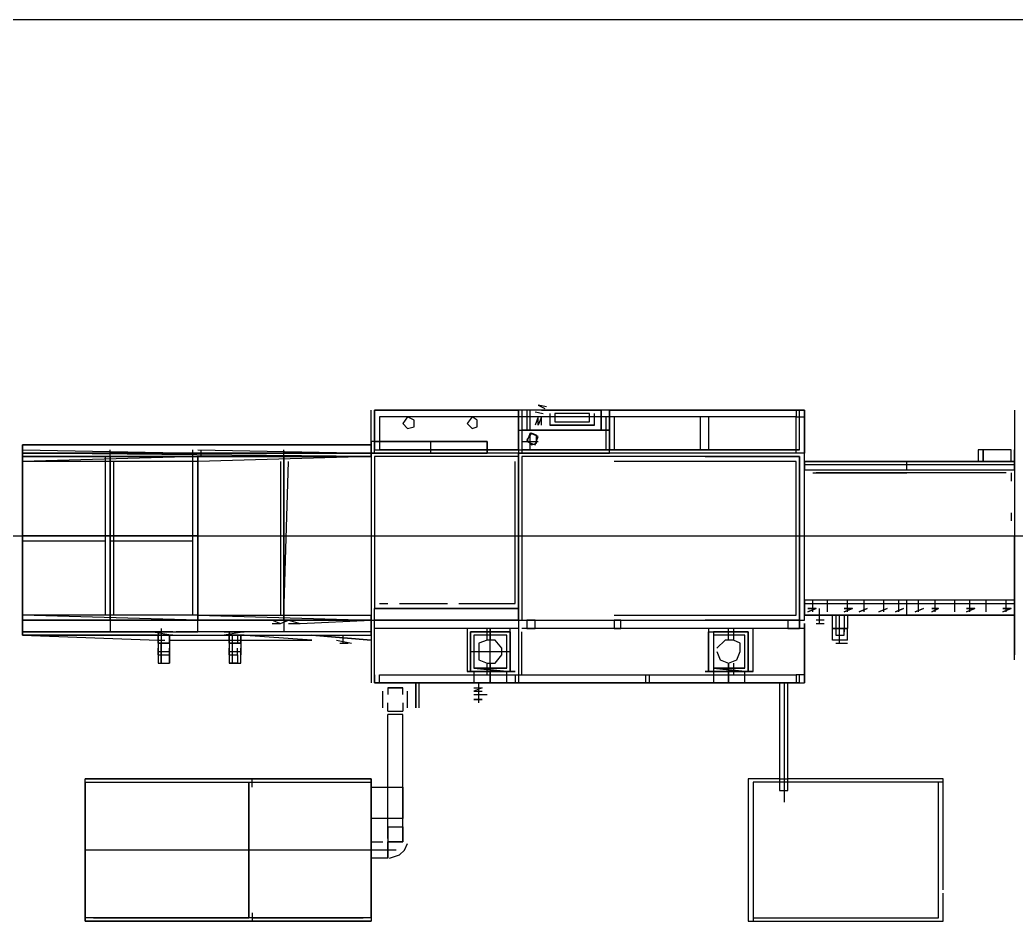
# Model space of a CAD drawing. Header units: millimetres. Extents: x 5 to 415, y 48 to 251.
# Drawn here: x 241.1 to 251.72, y 151.4 to 161.01 of the extents above; entities that cross this region are included whole.
import ezdxf

# ---------------------------------------------------------------- set-up
doc = ezdxf.new("R2010")
doc.units = ezdxf.units.MM
doc.layers.add('P', color=7, linetype='Continuous')

msp = doc.modelspace()

# ---------------------------------------------------------------- linework, layer by layer
at = {"layer": 'P'}
for points in [[(282.011, 161.008), (115.094, 161.008)], [(246.715, 156.88), (246.627, 156.898)], [(246.627, 156.898), (246.698, 156.863)], [(244.845, 156.351), (244.845, 156.845)], [(246.415, 156.845), (244.881, 156.845)], [(249.414, 156.845), (244.881, 156.845)], [(244.881, 156.845), (246.415, 156.845)], [(244.881, 156.845), (244.881, 156.51)], [(244.881, 156.51), (244.881, 156.845)], [(244.881, 156.845), (246.415, 156.845)], [(244.881, 156.845), (244.881, 156.51)], [(246.415, 156.774), (244.934, 156.774)], [(244.934, 156.774), (244.934, 156.422)], [(245.233, 156.774), (245.181, 156.704)], [(245.233, 156.774), (245.181, 156.704)], [(245.304, 156.739), (245.233, 156.774)], [(245.304, 156.739), (245.233, 156.774)], [(245.921, 156.774), (245.868, 156.704)], [(245.921, 156.774), (245.868, 156.704)], [(245.974, 156.739), (245.921, 156.774)], [(245.974, 156.739), (245.921, 156.774)], [(247.385, 156.845), (246.415, 156.845)], [(246.415, 156.845), (246.415, 156.386)], [(246.415, 156.422), (246.415, 156.845)], [(247.385, 156.774), (246.415, 156.774)], [(246.415, 156.774), (246.415, 156.422)], [(247.385, 156.845), (246.451, 156.845)], [(246.451, 156.845), (246.451, 156.386)], [(246.451, 156.774), (246.451, 156.422)], [(247.297, 156.845), (246.503, 156.845)], [(246.503, 156.845), (246.503, 156.633)], [(246.539, 156.633), (246.539, 156.845)], [(246.592, 156.827), (246.68, 156.81)], [(246.627, 156.774), (246.592, 156.686)], [(246.627, 156.686), (246.627, 156.774)], [(246.662, 156.774), (246.627, 156.686)], [(246.662, 156.845), (246.927, 156.845)], [(246.662, 156.686), (246.662, 156.774)], [(247.227, 156.845), (246.75, 156.845)], [(246.75, 156.81), (246.75, 156.686)], [(247.174, 156.81), (246.803, 156.81)], [(246.803, 156.81), (246.803, 156.722)], [(246.927, 156.845), (247.297, 156.845)], [(247.174, 156.722), (247.174, 156.81)], [(247.227, 156.686), (247.227, 156.81)], [(247.297, 156.633), (247.297, 156.845)], [(247.297, 156.845), (247.297, 156.633)], [(247.35, 156.422), (247.35, 156.774)], [(247.385, 156.386), (247.385, 156.845)], [(247.385, 156.386), (247.385, 156.845)], [(247.385, 156.845), (247.385, 156.422)], [(247.385, 156.845), (249.414, 156.845)], [(247.385, 156.845), (249.467, 156.845)], [(249.414, 156.845), (247.385, 156.845)], [(249.379, 156.774), (247.385, 156.774)], [(247.438, 156.774), (247.438, 156.422)], [(248.356, 156.422), (248.356, 156.774)], [(248.444, 156.774), (248.444, 156.422)], [(249.467, 156.845), (249.379, 156.845)], [(249.379, 156.845), (249.379, 156.774)], [(249.379, 156.845), (249.379, 156.774)], [(249.379, 156.386), (249.379, 156.774)], [(249.379, 156.774), (249.467, 156.774)], [(249.414, 156.774), (249.414, 156.845)], [(249.414, 156.422), (249.414, 156.845)], [(249.467, 156.845), (249.467, 156.386)], [(249.467, 156.774), (249.467, 156.845)], [(249.467, 156.386), (249.467, 156.845)], [(251.707, 156.845), (251.707, 155.54)], [(251.707, 156.81), (251.707, 154.234)], [(245.181, 156.704), (245.233, 156.651)], [(245.181, 156.704), (245.233, 156.651)], [(245.233, 156.651), (245.304, 156.669)], [(245.233, 156.651), (245.304, 156.669)], [(245.304, 156.669), (245.304, 156.739)], [(245.304, 156.669), (245.304, 156.739)], [(245.868, 156.704), (245.921, 156.651)], [(245.868, 156.704), (245.921, 156.651)], [(245.921, 156.651), (245.974, 156.669)], [(245.921, 156.651), (245.974, 156.669)], [(245.974, 156.669), (245.974, 156.739)], [(245.974, 156.669), (245.974, 156.739)], [(246.75, 156.686), (247.227, 156.686)], [(247.227, 156.686), (246.75, 156.686)], [(246.803, 156.722), (247.174, 156.722)], [(246.415, 156.633), (247.385, 156.633)], [(247.385, 156.633), (246.451, 156.633)], [(246.503, 156.633), (247.297, 156.633)], [(246.556, 156.598), (246.503, 156.528)], [(246.539, 156.598), (246.503, 156.51)], [(247.297, 156.633), (246.539, 156.633)], [(246.627, 156.563), (246.539, 156.598)], [(246.539, 156.422), (246.539, 156.598)], [(246.609, 156.58), (246.556, 156.598)], [(246.592, 156.475), (246.627, 156.563)], [(246.609, 156.492), (246.609, 156.58)], [(241.124, 156.475), (241.124, 154.446)], [(241.124, 154.446), (241.124, 156.475)], [(242.993, 156.475), (241.124, 156.475)], [(244.845, 156.475), (241.124, 156.475)], [(241.124, 156.475), (241.124, 154.446)], [(241.124, 156.475), (242.993, 156.475)], [(242.993, 156.475), (241.124, 156.475)], [(244.845, 156.475), (242.993, 156.475)], [(242.993, 156.475), (244.845, 156.475)], [(244.845, 156.475), (242.993, 156.475)], [(246.08, 156.51), (244.845, 156.51)], [(244.845, 156.51), (244.845, 156.386)], [(244.845, 156.351), (244.845, 156.475)], [(244.881, 156.51), (244.881, 156.422)], [(244.881, 156.386), (244.881, 156.51)], [(244.881, 156.51), (246.08, 156.51)], [(245.48, 156.386), (245.48, 156.51)], [(246.08, 156.51), (246.08, 156.386)], [(246.08, 156.386), (246.08, 156.51)], [(246.451, 156.51), (246.627, 156.51)], [(246.503, 156.528), (246.556, 156.475)], [(246.503, 156.51), (246.592, 156.475)], [(246.556, 156.475), (246.609, 156.492)], [(241.124, 156.351), (241.124, 156.422)], [(241.124, 156.422), (242.993, 156.386)], [(244.845, 156.351), (241.124, 156.386)], [(242.993, 156.386), (241.124, 156.386)], [(242.993, 156.386), (241.124, 156.386)], [(241.124, 156.386), (242.993, 156.386)], [(241.212, 156.386), (241.124, 156.386)], [(241.124, 156.351), (244.845, 156.351)], [(242.993, 156.351), (241.124, 156.298)], [(242.993, 156.351), (241.124, 156.351)], [(242.993, 156.351), (241.124, 156.351)], [(242.993, 156.351), (241.124, 156.351)], [(242.993, 156.351), (241.124, 156.351)], [(241.124, 154.658), (241.124, 156.351)], [(242.058, 156.351), (241.124, 156.351)], [(241.124, 156.351), (241.124, 155.504)], [(241.124, 156.351), (242.058, 156.351)], [(242.058, 156.351), (241.124, 156.351)], [(241.459, 156.386), (241.212, 156.386)], [(242.605, 156.386), (241.512, 156.386)], [(242.006, 156.351), (242.006, 154.658)], [(242.058, 156.351), (242.058, 156.422)], [(242.058, 156.351), (242.058, 154.658)], [(242.993, 156.351), (242.058, 156.351)], [(242.058, 156.351), (242.058, 155.504)], [(242.058, 155.504), (242.058, 156.351)], [(242.058, 156.351), (242.993, 156.351)], [(242.993, 156.351), (242.058, 156.351)], [(242.905, 156.386), (242.605, 156.386)], [(242.993, 156.386), (242.905, 156.386)], [(242.94, 156.351), (242.94, 156.422)], [(242.94, 154.658), (242.94, 156.351)], [(242.993, 156.422), (244.845, 156.386)], [(244.845, 156.386), (242.993, 156.386)], [(244.845, 156.386), (242.993, 156.386)], [(242.993, 156.386), (244.845, 156.386)], [(243.064, 156.386), (242.993, 156.386)], [(244.845, 156.351), (242.993, 156.351)], [(243.911, 156.351), (242.993, 156.351)], [(242.993, 156.351), (242.993, 154.605)], [(244.845, 156.351), (242.993, 156.298)], [(242.993, 154.605), (242.993, 156.351)], [(242.993, 156.351), (243.911, 156.351)], [(242.993, 155.504), (242.993, 156.351)], [(242.993, 156.351), (242.993, 155.504)], [(242.993, 155.504), (242.993, 156.351)], [(243.029, 156.351), (243.029, 156.422)], [(243.364, 156.386), (243.064, 156.386)], [(244.475, 156.386), (243.364, 156.386)], [(243.911, 156.351), (243.911, 156.422)], [(243.911, 154.605), (243.911, 156.351)], [(243.911, 156.351), (243.911, 154.605)], [(244.757, 156.386), (244.51, 156.386)], [(244.845, 156.386), (244.757, 156.386)], [(244.845, 156.351), (244.845, 156.422)], [(246.415, 156.386), (244.845, 156.386)], [(244.845, 156.386), (244.845, 154.605)], [(244.845, 156.386), (246.08, 156.386)], [(244.845, 156.351), (244.845, 154.605)], [(244.881, 156.422), (246.08, 156.422)], [(244.881, 156.422), (246.08, 156.422)], [(245.604, 156.351), (244.881, 156.351)], [(244.881, 156.351), (244.881, 154.728)], [(245.657, 156.351), (244.881, 156.351)], [(244.881, 156.351), (244.881, 154.728)], [(246.415, 156.351), (244.881, 156.351)], [(244.881, 156.351), (244.881, 154.728)], [(246.415, 156.422), (244.934, 156.422)], [(246.239, 156.351), (245.657, 156.351)], [(246.239, 156.351), (245.657, 156.351)], [(246.08, 156.422), (246.415, 156.422)], [(246.415, 156.422), (246.08, 156.422)], [(246.415, 156.351), (246.292, 156.351)], [(246.415, 156.351), (246.292, 156.351)], [(246.415, 156.422), (247.385, 156.422)], [(246.415, 156.386), (247.385, 156.386)], [(246.415, 154.605), (246.415, 156.386)], [(249.467, 156.386), (246.415, 156.386)], [(246.415, 156.386), (246.415, 154.605)], [(246.415, 154.728), (246.415, 156.351)], [(246.415, 154.728), (246.415, 156.351)], [(246.415, 154.728), (246.415, 156.351)], [(246.451, 156.422), (247.385, 156.422)], [(247.385, 156.422), (246.451, 156.422)], [(246.451, 156.386), (247.385, 156.386)], [(246.451, 156.351), (246.451, 154.605)], [(247.35, 156.351), (246.451, 156.351)], [(247.35, 156.351), (246.451, 156.351)], [(246.451, 156.351), (246.451, 154.605)], [(249.414, 156.351), (246.451, 156.351)], [(246.451, 156.351), (246.451, 154.605)], [(247.385, 156.422), (249.414, 156.422)], [(247.385, 156.422), (249.379, 156.422)], [(249.414, 156.422), (247.385, 156.422)], [(248.408, 156.351), (247.385, 156.351)], [(248.408, 156.351), (247.385, 156.351)], [(248.408, 156.351), (249.414, 156.351)], [(248.408, 156.351), (249.414, 156.351)], [(249.414, 154.605), (249.414, 156.351)], [(249.414, 156.351), (249.414, 154.605)], [(249.414, 156.351), (249.414, 154.605)], [(249.467, 154.605), (249.467, 156.386)], [(251.319, 156.422), (251.319, 156.298)], [(251.672, 156.422), (251.319, 156.422)], [(251.672, 156.422), (251.372, 156.422)], [(251.372, 156.422), (251.372, 156.298)], [(251.372, 156.298), (251.372, 156.422)], [(251.672, 156.298), (251.672, 156.422)], [(251.672, 156.298), (251.672, 156.422)], [(251.707, 156.298), (251.707, 156.422)], [(242.993, 156.298), (241.124, 156.298)], [(241.124, 154.658), (241.124, 156.298)], [(241.124, 154.658), (241.124, 156.298)], [(241.124, 154.658), (241.124, 156.298)], [(241.124, 154.658), (241.124, 156.298)], [(242.094, 156.298), (242.006, 156.298)], [(242.006, 156.298), (242.006, 154.658)], [(242.006, 156.298), (242.006, 154.658)], [(242.006, 156.298), (242.006, 154.658)], [(242.058, 156.298), (242.058, 154.658)], [(242.058, 156.298), (242.058, 154.658)], [(242.094, 156.298), (242.094, 154.658)], [(242.94, 154.658), (242.94, 156.298)], [(242.94, 154.658), (242.94, 156.298)], [(242.993, 154.658), (242.993, 156.298)], [(242.993, 154.658), (242.993, 156.298)], [(243.875, 156.298), (243.875, 154.658)], [(243.911, 154.658), (243.963, 156.298)], [(246.38, 154.781), (246.38, 156.298)], [(249.379, 156.298), (247.438, 156.298)], [(249.379, 154.658), (249.379, 156.298)], [(251.707, 156.298), (249.467, 156.298)], [(249.467, 156.298), (249.467, 156.21)], [(251.707, 156.298), (249.467, 156.298)], [(249.467, 156.298), (249.467, 156.21)], [(249.467, 156.21), (249.467, 156.298)], [(249.467, 156.298), (251.707, 156.298)], [(249.467, 156.298), (251.319, 156.298)], [(251.319, 156.298), (249.467, 156.298)], [(251.707, 156.263), (249.467, 156.263)], [(250.56, 156.21), (250.56, 156.298)], [(251.319, 156.298), (251.707, 156.298)], [(251.319, 156.298), (251.707, 156.298)], [(251.372, 156.298), (251.672, 156.298)], [(251.707, 156.21), (251.707, 156.298)], [(251.707, 156.21), (251.707, 156.298)], [(251.707, 156.298), (251.707, 156.21)], [(249.467, 154.817), (249.467, 156.21)], [(249.467, 156.21), (251.707, 156.21)], [(249.467, 156.21), (251.707, 156.21)], [(249.467, 156.21), (251.707, 156.21)], [(249.467, 156.21), (251.707, 156.21)], [(249.555, 156.175), (250.56, 156.175)], [(249.555, 156.175), (250.56, 156.175)], [(251.583, 156.175), (249.59, 156.175)], [(251.619, 156.175), (250.56, 156.175)], [(251.619, 156.175), (250.613, 156.175)], [(251.672, 156.175), (251.672, 156.087)], [(251.707, 156.21), (251.707, 154.817)], [(251.707, 156.175), (251.707, 156.087)], [(251.672, 155.751), (251.672, 155.663)], [(251.707, 155.751), (251.707, 155.663)], [(192.687, 155.504), (277.072, 155.504)], [(241.124, 155.504), (242.006, 155.504)], [(241.124, 155.504), (242.006, 155.504)], [(241.124, 155.504), (242.006, 155.504)], [(241.124, 155.504), (242.006, 155.504)], [(241.124, 155.504), (242.058, 155.504)], [(241.124, 155.504), (241.124, 154.605)], [(242.058, 155.504), (241.124, 155.504)], [(242.058, 155.504), (242.94, 155.504)], [(242.058, 155.504), (242.993, 155.504)], [(242.058, 154.605), (242.058, 155.504)], [(242.993, 155.504), (242.058, 155.504)], [(242.058, 155.504), (242.058, 154.605)], [(242.094, 155.504), (242.94, 155.504)], [(242.094, 155.504), (242.94, 155.504)], [(242.094, 155.504), (242.94, 155.504)], [(242.993, 154.605), (242.993, 155.504)], [(242.993, 155.504), (242.993, 154.605)], [(242.993, 154.605), (242.993, 155.504)], [(251.583, 155.504), (262.079, 155.504)], [(251.707, 154.182), (251.707, 155.504)], [(241.124, 155.452), (242.006, 155.452)], [(241.124, 155.452), (242.006, 155.452)], [(241.124, 155.452), (242.006, 155.452)], [(241.124, 155.452), (242.006, 155.452)], [(242.058, 155.452), (242.94, 155.452)], [(242.094, 155.452), (242.94, 155.452)], [(242.094, 155.452), (242.94, 155.452)], [(242.094, 155.452), (242.94, 155.452)], [(244.934, 154.781), (245.022, 154.781)], [(245.145, 154.781), (245.657, 154.781)], [(245.78, 154.781), (246.38, 154.781)], [(251.707, 154.817), (249.467, 154.817)], [(251.707, 154.817), (249.467, 154.817)], [(251.707, 154.817), (249.467, 154.817)], [(249.467, 154.817), (249.467, 154.658)], [(249.467, 154.817), (249.467, 154.658)], [(251.707, 154.817), (249.467, 154.817)], [(249.467, 154.658), (249.467, 154.817)], [(249.467, 154.781), (251.707, 154.781)], [(249.555, 154.693), (249.555, 154.817)], [(249.714, 154.693), (249.714, 154.817)], [(249.925, 154.693), (249.925, 154.817)], [(250.102, 154.693), (250.102, 154.817)], [(250.313, 154.693), (250.313, 154.817)], [(250.472, 154.693), (250.472, 154.817)], [(250.56, 154.658), (250.56, 154.817)], [(250.684, 154.693), (250.684, 154.817)], [(250.86, 154.693), (250.86, 154.817)], [(251.072, 154.693), (251.072, 154.817)], [(251.231, 154.693), (251.231, 154.817)], [(251.407, 154.693), (251.407, 154.817)], [(251.619, 154.693), (251.619, 154.817)], [(251.707, 154.817), (251.707, 154.658)], [(251.707, 154.658), (251.707, 154.817)], [(251.707, 154.658), (251.707, 154.817)], [(251.707, 154.658), (251.707, 154.817)], [(251.707, 154.817), (251.707, 154.658)], [(242.993, 154.605), (241.124, 154.658)], [(242.993, 154.658), (241.124, 154.658)], [(242.993, 154.658), (241.124, 154.658)], [(242.094, 154.658), (242.006, 154.658)], [(242.993, 154.658), (244.845, 154.605)], [(242.993, 154.658), (244.845, 154.658)], [(243.787, 154.658), (243.875, 154.658)], [(244.845, 154.57), (244.845, 154.658)], [(246.415, 154.728), (244.881, 154.728)], [(244.881, 154.728), (246.415, 154.728)], [(244.881, 154.605), (244.881, 154.728)], [(244.881, 154.728), (245.057, 154.728)], [(244.881, 154.728), (245.057, 154.728)], [(245.057, 154.728), (245.692, 154.728)], [(245.11, 154.728), (245.657, 154.728)], [(245.692, 154.728), (246.415, 154.728)], [(245.745, 154.728), (246.415, 154.728)], [(246.415, 154.728), (246.415, 154.605)], [(247.438, 154.658), (249.379, 154.658)], [(248.356, 154.658), (248.444, 154.658)], [(249.467, 154.658), (249.767, 154.658)], [(249.767, 154.658), (249.467, 154.658)], [(249.467, 154.658), (249.767, 154.658)], [(249.467, 154.658), (251.707, 154.658)], [(251.707, 154.658), (249.467, 154.658)], [(249.502, 154.728), (249.59, 154.728)], [(249.59, 154.728), (249.502, 154.728)], [(249.59, 154.728), (249.502, 154.693)], [(249.502, 154.693), (249.59, 154.728)], [(249.626, 154.57), (249.626, 154.728)], [(249.767, 154.57), (249.767, 154.658)], [(249.767, 154.658), (249.925, 154.658)], [(249.767, 154.517), (249.767, 154.658)], [(249.767, 154.658), (249.925, 154.658)], [(249.925, 154.658), (249.767, 154.658)], [(249.925, 154.658), (249.767, 154.658)], [(249.767, 154.658), (249.925, 154.658)], [(249.925, 154.658), (249.767, 154.658)], [(249.802, 154.658), (249.802, 154.481)], [(249.837, 154.658), (249.837, 154.358)], [(249.89, 154.728), (249.978, 154.728)], [(249.978, 154.728), (249.89, 154.728)], [(249.978, 154.728), (249.89, 154.693)], [(249.89, 154.693), (249.978, 154.728)], [(249.89, 154.658), (249.89, 154.481)], [(249.925, 154.658), (251.707, 154.658)], [(249.925, 154.658), (251.707, 154.658)], [(251.707, 154.658), (249.925, 154.658)], [(249.925, 154.658), (249.925, 154.517)], [(250.137, 154.728), (250.049, 154.693)], [(250.049, 154.693), (250.137, 154.728)], [(250.349, 154.728), (250.261, 154.693)], [(250.261, 154.693), (250.349, 154.728)], [(250.525, 154.728), (250.437, 154.693)], [(250.437, 154.693), (250.525, 154.728)], [(250.737, 154.728), (250.649, 154.693)], [(250.649, 154.693), (250.737, 154.728)], [(250.825, 154.728), (250.896, 154.728)], [(250.896, 154.728), (250.825, 154.728)], [(250.896, 154.728), (250.825, 154.693)], [(250.825, 154.693), (250.896, 154.728)], [(251.195, 154.728), (251.284, 154.728)], [(251.284, 154.728), (251.195, 154.728)], [(251.284, 154.728), (251.195, 154.693)], [(251.195, 154.693), (251.284, 154.728)], [(251.583, 154.728), (251.672, 154.728)], [(251.672, 154.728), (251.583, 154.728)], [(251.672, 154.728), (251.583, 154.693)], [(251.583, 154.693), (251.672, 154.728)], [(244.845, 154.605), (241.124, 154.605)], [(242.993, 154.605), (241.124, 154.605)], [(242.993, 154.605), (241.124, 154.605)], [(242.993, 154.605), (241.124, 154.605)], [(241.124, 154.605), (242.058, 154.605)], [(242.058, 154.605), (241.124, 154.605)], [(241.124, 154.605), (242.058, 154.605)], [(241.124, 154.605), (243.787, 154.605)], [(241.882, 154.605), (241.124, 154.605)], [(241.124, 154.605), (241.124, 154.481)], [(241.124, 154.57), (241.124, 154.481)], [(242.006, 154.605), (241.882, 154.605)], [(242.094, 154.605), (242.006, 154.605)], [(242.058, 154.605), (242.993, 154.605)], [(242.993, 154.605), (242.058, 154.605)], [(242.058, 154.605), (242.993, 154.605)], [(242.058, 154.605), (242.058, 154.481)], [(242.182, 154.605), (242.094, 154.605)], [(242.993, 154.605), (242.182, 154.605)], [(242.993, 154.605), (243.911, 154.605)], [(243.911, 154.605), (242.993, 154.605)], [(242.993, 154.481), (242.993, 154.605)], [(242.993, 154.605), (243.787, 154.605)], [(242.993, 154.481), (242.993, 154.605)], [(243.787, 154.605), (243.875, 154.57)], [(243.875, 154.605), (243.787, 154.605)], [(243.787, 154.605), (243.875, 154.605)], [(243.787, 154.605), (243.875, 154.605)], [(243.787, 154.605), (243.875, 154.57)], [(243.787, 154.57), (243.875, 154.57)], [(243.875, 154.605), (243.963, 154.605)], [(243.875, 154.57), (243.963, 154.605)], [(243.911, 154.605), (243.911, 154.481)], [(243.963, 154.605), (244.087, 154.57)], [(244.087, 154.605), (243.963, 154.605)], [(243.963, 154.605), (244.087, 154.605)], [(243.963, 154.605), (244.087, 154.57)], [(243.963, 154.57), (244.087, 154.57)], [(244.087, 154.605), (244.845, 154.605)], [(244.087, 154.57), (244.845, 154.605)], [(244.845, 154.605), (246.415, 154.605)], [(244.845, 154.446), (244.845, 154.605)], [(244.845, 154.605), (244.845, 154.481)], [(244.845, 154.57), (244.845, 153.935)], [(244.845, 154.57), (244.845, 154.481)], [(246.415, 154.605), (244.881, 154.605)], [(244.881, 154.517), (244.881, 154.605)], [(244.881, 153.935), (244.881, 154.57)], [(246.415, 154.605), (246.415, 154.517)], [(246.415, 154.605), (249.467, 154.605)], [(246.415, 154.57), (246.415, 153.935)], [(246.451, 154.605), (247.35, 154.605)], [(246.451, 154.605), (247.35, 154.605)], [(246.451, 154.605), (249.414, 154.605)], [(246.592, 154.605), (246.503, 154.605)], [(246.592, 154.605), (246.503, 154.605)], [(246.503, 154.605), (246.503, 154.517)], [(246.503, 154.605), (246.592, 154.605)], [(246.592, 154.517), (246.592, 154.605)], [(247.385, 154.605), (248.408, 154.605)], [(247.385, 154.605), (248.408, 154.605)], [(247.509, 154.605), (247.438, 154.605)], [(247.509, 154.605), (247.438, 154.605)], [(247.438, 154.605), (247.438, 154.517)], [(247.438, 154.605), (247.509, 154.605)], [(247.509, 154.517), (247.509, 154.605)], [(249.414, 154.605), (248.408, 154.605)], [(249.414, 154.605), (248.408, 154.605)], [(249.29, 154.605), (249.379, 154.605)], [(249.29, 154.605), (249.379, 154.605)], [(249.29, 154.605), (249.29, 154.517)], [(249.29, 154.605), (249.414, 154.605)], [(249.414, 154.605), (249.414, 154.517)], [(249.414, 154.517), (249.414, 154.605)], [(249.467, 153.935), (249.467, 154.57)], [(249.467, 154.57), (249.467, 153.935)], [(249.678, 154.605), (249.59, 154.605)], [(249.59, 154.57), (249.678, 154.57)], [(241.124, 154.481), (242.993, 154.481)], [(242.517, 154.481), (241.124, 154.481)], [(241.124, 154.481), (242.993, 154.481)], [(241.124, 154.446), (242.57, 154.446)], [(242.57, 154.446), (241.124, 154.446)], [(241.124, 154.446), (242.57, 154.393)], [(242.729, 154.481), (242.517, 154.481)], [(242.517, 154.481), (242.729, 154.446)], [(242.517, 154.446), (242.729, 154.446)], [(242.729, 154.446), (242.517, 154.446)], [(242.57, 154.481), (242.57, 154.305)], [(242.57, 154.358), (242.57, 154.446)], [(242.693, 154.446), (242.57, 154.446)], [(242.57, 154.446), (242.57, 154.358)], [(242.57, 154.358), (242.57, 154.446)], [(242.57, 154.446), (242.693, 154.446)], [(242.605, 154.517), (242.605, 154.146)], [(242.693, 154.358), (242.693, 154.446)], [(242.693, 154.446), (242.693, 154.358)], [(242.693, 154.358), (242.693, 154.446)], [(242.693, 154.446), (242.693, 154.305)], [(242.693, 154.446), (243.328, 154.446)], [(243.24, 154.481), (242.764, 154.481)], [(244.845, 154.481), (242.993, 154.481)], [(244.845, 154.481), (242.993, 154.481)], [(243.276, 154.481), (243.487, 154.481)], [(243.487, 154.481), (243.276, 154.446)], [(243.276, 154.446), (243.487, 154.446)], [(243.487, 154.446), (243.276, 154.446)], [(243.328, 154.481), (243.328, 154.305)], [(243.328, 154.358), (243.328, 154.446)], [(243.452, 154.446), (243.328, 154.446)], [(243.328, 154.446), (243.328, 154.358)], [(243.328, 154.358), (243.328, 154.446)], [(243.328, 154.446), (243.452, 154.446)], [(243.364, 154.305), (243.364, 154.446)], [(243.417, 154.446), (243.417, 154.358)], [(243.452, 154.446), (244.845, 154.446)], [(243.452, 154.358), (243.452, 154.446)], [(243.452, 154.358), (243.452, 154.446)], [(243.452, 154.446), (243.452, 154.305)], [(244.21, 154.393), (243.452, 154.446)], [(244.845, 154.481), (243.487, 154.481)], [(244.21, 154.446), (244.845, 154.393)], [(244.845, 154.393), (244.21, 154.446)], [(244.546, 154.358), (244.546, 154.446)], [(246.415, 154.517), (244.881, 154.517)], [(246.327, 154.517), (245.868, 154.517)], [(245.868, 154.517), (245.868, 154.058)], [(245.904, 154.058), (245.904, 154.481)], [(245.904, 154.481), (246.327, 154.481)], [(246.327, 154.481), (245.904, 154.481)], [(245.904, 154.481), (245.904, 154.058)], [(246.292, 154.446), (245.939, 154.446)], [(245.939, 154.446), (245.939, 154.093)], [(246.08, 154.393), (246.08, 154.517)], [(246.115, 154.393), (246.115, 154.517)], [(246.115, 154.517), (246.115, 154.393)], [(246.115, 154.093), (246.115, 154.481)], [(246.292, 154.093), (246.292, 154.446)], [(246.327, 154.058), (246.327, 154.517)], [(246.327, 154.481), (246.327, 154.058)], [(246.327, 154.058), (246.327, 154.481)], [(246.415, 154.481), (246.415, 154.023)], [(249.467, 154.517), (246.451, 154.517)], [(246.451, 154.023), (246.451, 154.481)], [(246.503, 154.517), (246.592, 154.517)], [(246.503, 154.517), (246.592, 154.517)], [(247.438, 154.517), (247.509, 154.517)], [(247.438, 154.517), (247.509, 154.517)], [(248.92, 154.517), (248.444, 154.517)], [(248.444, 154.517), (248.444, 154.058)], [(248.444, 154.058), (248.444, 154.481)], [(248.444, 154.481), (248.867, 154.481)], [(248.867, 154.481), (248.497, 154.481)], [(248.497, 154.481), (248.497, 154.058)], [(248.832, 154.446), (248.497, 154.446)], [(248.497, 154.446), (248.497, 154.093)], [(248.655, 154.393), (248.655, 154.517)], [(248.655, 154.393), (248.655, 154.517)], [(248.655, 154.393), (248.655, 154.517)], [(248.708, 154.517), (248.708, 154.393)], [(248.832, 154.093), (248.832, 154.446)], [(248.867, 154.481), (248.867, 154.058)], [(248.867, 154.058), (248.867, 154.481)], [(248.92, 154.058), (248.92, 154.517)], [(249.29, 154.517), (249.414, 154.517)], [(249.29, 154.517), (249.414, 154.517)], [(249.925, 154.517), (249.767, 154.517)], [(249.925, 154.517), (249.767, 154.517)], [(249.767, 154.517), (249.925, 154.517)], [(249.767, 154.393), (249.767, 154.517)], [(249.802, 154.517), (249.802, 154.446)], [(249.802, 154.446), (249.89, 154.446)], [(249.89, 154.446), (249.89, 154.517)], [(249.925, 154.393), (249.925, 154.517)], [(242.57, 154.393), (242.641, 154.393)], [(242.57, 154.358), (242.693, 154.358)], [(242.693, 154.358), (242.57, 154.358)], [(242.693, 154.358), (242.57, 154.358)], [(242.693, 154.358), (242.57, 154.358)], [(242.57, 154.358), (242.693, 154.358)], [(242.605, 154.146), (242.605, 154.358)], [(242.693, 154.393), (243.328, 154.393)], [(243.328, 154.393), (243.452, 154.393)], [(243.328, 154.358), (243.452, 154.358)], [(243.452, 154.358), (243.328, 154.358)], [(243.452, 154.358), (243.328, 154.358)], [(243.417, 154.358), (243.328, 154.358)], [(243.328, 154.358), (243.452, 154.358)], [(243.364, 154.146), (243.364, 154.358)], [(243.452, 154.393), (244.21, 154.393)], [(244.475, 154.393), (244.634, 154.358)], [(244.51, 154.358), (244.598, 154.358)], [(246.08, 154.393), (245.992, 154.358)], [(245.992, 154.358), (245.992, 154.27)], [(246.168, 154.393), (246.08, 154.393)], [(246.239, 154.305), (246.168, 154.393)], [(248.62, 154.393), (248.532, 154.305)], [(248.708, 154.393), (248.62, 154.393)], [(248.779, 154.358), (248.708, 154.393)], [(248.779, 154.27), (248.779, 154.358)], [(249.925, 154.393), (249.767, 154.393)], [(249.802, 154.358), (249.925, 154.358)], [(249.82, 154.358), (249.908, 154.358)], [(242.57, 154.234), (242.57, 154.305)], [(242.57, 154.305), (242.57, 154.234)], [(242.57, 154.234), (242.57, 154.305)], [(242.57, 154.234), (242.57, 154.305)], [(242.57, 154.305), (242.57, 154.234)], [(242.57, 154.305), (242.57, 154.234)], [(242.57, 154.27), (242.693, 154.27)], [(242.57, 154.234), (242.57, 154.146)], [(242.57, 154.234), (242.57, 154.146)], [(242.57, 154.234), (242.693, 154.234)], [(242.693, 154.305), (242.693, 154.234)], [(242.693, 154.305), (242.693, 154.234)], [(242.693, 154.234), (242.693, 154.305)], [(242.693, 154.234), (242.693, 154.305)], [(242.693, 154.305), (242.693, 154.234)], [(242.693, 154.234), (242.693, 154.305)], [(242.693, 154.146), (242.693, 154.234)], [(242.693, 154.234), (242.693, 154.146)], [(243.328, 154.234), (243.328, 154.305)], [(243.328, 154.305), (243.328, 154.234)], [(243.328, 154.234), (243.328, 154.305)], [(243.328, 154.234), (243.328, 154.305)], [(243.328, 154.305), (243.328, 154.234)], [(243.328, 154.305), (243.328, 154.234)], [(243.328, 154.27), (243.452, 154.27)], [(243.328, 154.234), (243.328, 154.146)], [(243.328, 154.234), (243.328, 154.146)], [(243.328, 154.234), (243.417, 154.234)], [(243.417, 154.234), (243.417, 154.305)], [(243.417, 154.234), (243.417, 154.146)], [(243.452, 154.305), (243.452, 154.234)], [(243.452, 154.305), (243.452, 154.234)], [(243.452, 154.234), (243.452, 154.305)], [(243.452, 154.305), (243.452, 154.234)], [(243.452, 154.234), (243.452, 154.305)], [(243.452, 154.146), (243.452, 154.234)], [(245.904, 154.27), (246.327, 154.27)], [(245.992, 154.27), (245.992, 154.182)], [(246.168, 154.146), (246.239, 154.234)], [(246.239, 154.234), (246.239, 154.305)], [(248.532, 154.27), (248.567, 154.182)], [(248.744, 154.182), (248.779, 154.27)], [(242.57, 154.146), (242.693, 154.146)], [(243.417, 154.146), (243.328, 154.146)], [(243.328, 154.146), (243.452, 154.146)], [(245.992, 154.182), (246.08, 154.146)], [(246.08, 154.146), (246.168, 154.146)], [(246.08, 154.023), (246.08, 154.146)], [(246.115, 154.146), (246.115, 154.058)], [(246.115, 154.146), (246.115, 154.023)], [(248.567, 154.182), (248.655, 154.146)], [(248.655, 154.146), (248.744, 154.182)], [(248.655, 154.146), (248.655, 154.058)], [(248.655, 154.146), (248.655, 154.058)], [(248.655, 154.023), (248.655, 154.146)], [(248.708, 154.146), (248.708, 154.023)], [(244.881, 154.023), (244.881, 153.935)], [(244.881, 154.023), (244.881, 153.935)], [(244.934, 153.935), (244.934, 154.023)], [(244.934, 153.935), (244.934, 154.023)], [(244.934, 154.023), (249.379, 154.023)], [(245.868, 154.058), (245.868, 154.058)], [(245.868, 154.058), (245.868, 154.058)], [(246.115, 154.058), (245.868, 154.058)], [(245.868, 154.058), (246.115, 154.058)], [(245.904, 154.058), (246.327, 154.058)], [(246.292, 154.093), (245.939, 154.093)], [(246.292, 154.093), (245.939, 154.093)], [(245.939, 154.093), (246.292, 154.058)], [(246.292, 154.058), (245.939, 154.093)], [(245.939, 154.093), (246.292, 154.093)], [(245.939, 154.058), (245.939, 153.935)], [(246.115, 153.935), (246.115, 154.058)], [(246.115, 153.935), (246.115, 154.058)], [(246.115, 154.058), (246.115, 153.935)], [(246.115, 154.058), (246.38, 154.058)], [(246.38, 154.058), (246.115, 154.058)], [(246.292, 153.935), (246.292, 154.058)], [(246.292, 153.935), (246.292, 154.023)], [(246.292, 154.023), (246.38, 154.023)], [(246.292, 153.935), (246.292, 154.023)], [(246.38, 154.058), (246.327, 154.058)], [(246.327, 154.058), (246.38, 154.058)], [(246.38, 154.023), (246.38, 153.935)], [(246.38, 154.023), (246.38, 153.935)], [(247.773, 153.935), (247.773, 154.023)], [(247.773, 153.935), (247.773, 154.023)], [(247.809, 154.023), (247.809, 153.935)], [(247.809, 154.023), (247.809, 153.935)], [(248.444, 154.058), (248.408, 154.058)], [(248.408, 154.058), (248.444, 154.058)], [(248.655, 154.058), (248.408, 154.058)], [(248.408, 154.058), (248.655, 154.058)], [(248.832, 154.093), (248.497, 154.093)], [(248.832, 154.093), (248.497, 154.093)], [(248.497, 154.093), (248.832, 154.058)], [(248.832, 154.058), (248.497, 154.093)], [(248.497, 154.093), (248.832, 154.093)], [(248.497, 154.058), (248.497, 153.935)], [(248.497, 154.058), (248.867, 154.058)], [(248.655, 153.935), (248.655, 154.058)], [(248.655, 153.935), (248.655, 154.058)], [(248.655, 154.058), (248.655, 153.935)], [(248.655, 154.058), (248.92, 154.058)], [(248.92, 154.058), (248.655, 154.058)], [(248.832, 153.935), (248.832, 154.058)], [(248.92, 154.058), (248.92, 154.058)], [(248.92, 154.058), (248.92, 154.058)], [(249.467, 154.023), (249.379, 154.023)], [(249.379, 154.023), (249.379, 153.935)], [(249.379, 154.023), (249.379, 153.935)], [(249.414, 153.935), (249.414, 154.023)], [(249.467, 153.935), (249.467, 154.023)], [(244.881, 153.935), (246.327, 153.935)], [(246.327, 153.935), (244.881, 153.935)], [(244.881, 153.935), (246.115, 153.935)], [(244.881, 153.935), (249.467, 153.935)], [(245.322, 153.67), (245.322, 153.935)], [(245.322, 153.935), (245.322, 153.67)], [(245.357, 153.67), (245.357, 153.935)], [(245.357, 153.67), (245.357, 153.935)], [(245.357, 153.67), (245.357, 153.935)], [(245.939, 153.935), (246.292, 153.935)], [(245.992, 153.723), (245.992, 153.935)], [(246.115, 153.935), (246.415, 153.935)], [(246.38, 153.935), (246.292, 153.935)], [(246.327, 153.935), (247.773, 153.935)], [(247.773, 153.935), (246.327, 153.935)], [(246.451, 153.935), (248.655, 153.935)], [(247.773, 153.935), (249.414, 153.935)], [(249.414, 153.935), (247.773, 153.935)], [(248.497, 153.935), (248.832, 153.935)], [(248.655, 153.935), (249.414, 153.935)], [(249.202, 153.935), (249.202, 152.788)], [(249.255, 152.665), (249.255, 153.935)], [(249.29, 152.788), (249.29, 153.935)], [(249.379, 153.935), (249.467, 153.935)], [(244.969, 153.67), (244.969, 153.846)], [(245.181, 153.882), (245.022, 153.882)], [(245.022, 153.882), (245.022, 153.811)], [(245.022, 153.882), (245.181, 153.882)], [(245.181, 153.811), (245.181, 153.882)], [(245.233, 153.67), (245.233, 153.846)], [(245.939, 153.882), (246.027, 153.882)], [(246.027, 153.882), (245.939, 153.846)], [(245.939, 153.846), (246.027, 153.846)], [(245.939, 153.811), (246.08, 153.811)], [(245.939, 153.811), (246.08, 153.811)], [(245.939, 153.811), (246.08, 153.811)], [(245.022, 153.635), (245.022, 153.723)], [(245.181, 153.723), (245.181, 153.635)], [(245.939, 153.758), (246.027, 153.758)], [(246.027, 153.758), (245.939, 153.758)], [(245.939, 153.758), (246.027, 153.758)], [(245.022, 153.635), (245.181, 153.635)], [(245.181, 153.599), (245.022, 153.599)], [(245.022, 152.4), (245.022, 153.599)], [(245.181, 152.4), (245.181, 153.599)], [(241.794, 152.823), (241.794, 152.912)], [(241.794, 152.912), (241.882, 152.912)], [(243.54, 152.912), (241.794, 152.912)], [(241.794, 152.912), (243.54, 152.912)], [(241.794, 151.395), (241.794, 152.912)], [(241.794, 152.912), (244.845, 152.912)], [(241.794, 151.43), (241.794, 152.876)], [(241.794, 152.876), (241.794, 151.43)], [(241.794, 151.43), (241.794, 152.876)], [(241.794, 152.876), (243.54, 152.876)], [(241.882, 152.876), (243.54, 152.876)], [(243.54, 152.912), (244.845, 152.912)], [(244.845, 152.912), (243.54, 152.912)], [(243.54, 152.876), (244.845, 152.876)], [(243.54, 151.43), (243.54, 152.876)], [(243.54, 152.876), (243.54, 151.43)], [(243.575, 152.823), (243.575, 152.912)], [(243.575, 152.876), (244.757, 152.876)], [(244.845, 152.912), (244.757, 152.912)], [(244.845, 152.823), (244.845, 152.912)], [(244.845, 152.912), (244.845, 151.395)], [(244.845, 151.43), (244.845, 152.876)], [(244.845, 152.876), (244.845, 151.43)], [(244.845, 152.876), (244.845, 151.43)], [(249.202, 152.912), (248.867, 152.912)], [(248.867, 152.912), (248.867, 151.395)], [(248.92, 152.876), (248.92, 151.43)], [(250.896, 152.876), (248.92, 152.876)], [(249.202, 152.876), (248.92, 152.876)], [(248.92, 152.876), (248.92, 151.395)], [(249.202, 152.912), (249.29, 152.912)], [(249.29, 152.876), (249.202, 152.876)], [(250.948, 152.912), (249.29, 152.912)], [(250.948, 152.876), (249.29, 152.876)], [(250.896, 151.43), (250.896, 152.876)], [(250.948, 152.329), (250.948, 152.912)], [(250.948, 152.329), (250.948, 152.876)], [(241.794, 151.483), (241.794, 152.823)], [(244.845, 151.483), (244.845, 152.823)], [(244.845, 152.823), (245.181, 152.823)], [(244.845, 152.488), (244.845, 152.823)], [(244.845, 152.823), (245.022, 152.823)], [(244.845, 152.488), (244.845, 152.823)], [(245.022, 152.823), (245.181, 152.823)], [(245.181, 152.823), (245.181, 152.488)], [(245.181, 152.823), (245.181, 152.488)], [(249.202, 152.788), (249.29, 152.788)], [(245.181, 152.488), (244.845, 152.488)], [(245.022, 152.488), (244.845, 152.488)], [(245.181, 152.488), (245.022, 152.488)], [(244.845, 152.365), (244.845, 152.153)], [(244.845, 152.153), (244.845, 152.365)], [(245.022, 152.4), (245.022, 152.241)], [(245.022, 152.277), (245.022, 152.4)], [(245.022, 152.4), (245.181, 152.4)], [(245.181, 152.241), (245.181, 152.4)], [(245.181, 152.4), (245.181, 152.241)], [(250.948, 152.241), (250.948, 152.329)], [(250.948, 152.241), (250.948, 152.329)], [(244.845, 152.241), (244.969, 152.241)], [(245.022, 152.241), (245.181, 152.241)], [(245.181, 152.241), (245.022, 152.241)], [(245.022, 152.241), (245.022, 152.065)], [(245.022, 152.065), (245.022, 152.241)], [(245.022, 152.241), (245.181, 152.241)], [(245.198, 152.153), (245.233, 152.224)], [(250.948, 151.73), (250.948, 152.241)], [(250.948, 151.73), (250.948, 152.241)], [(245.11, 152.153), (241.794, 152.153)], [(244.845, 151.906), (244.845, 152.153)], [(244.845, 152.153), (244.845, 151.906)], [(245.039, 152.065), (245.145, 152.1)], [(245.145, 152.1), (245.198, 152.153)], [(245.022, 152.065), (244.845, 152.065)], [(250.948, 151.395), (250.948, 151.694)], [(250.948, 151.395), (250.948, 151.694)], [(241.794, 151.483), (241.794, 151.395)], [(243.575, 151.483), (243.575, 151.395)], [(244.845, 151.483), (244.845, 151.395)], [(243.54, 151.43), (241.794, 151.43)], [(241.794, 151.395), (241.882, 151.395)], [(243.54, 151.395), (241.794, 151.395)], [(241.794, 151.395), (243.54, 151.395)], [(244.845, 151.395), (241.794, 151.395)], [(241.882, 151.43), (243.54, 151.43)], [(244.845, 151.43), (243.54, 151.43)], [(243.54, 151.395), (244.845, 151.395)], [(244.845, 151.395), (243.54, 151.395)], [(243.575, 151.43), (244.757, 151.43)], [(244.845, 151.395), (244.757, 151.395)], [(248.867, 151.395), (250.948, 151.395)], [(248.92, 151.43), (250.896, 151.43)], [(248.92, 151.395), (250.948, 151.395)]]:
    msp.add_lwpolyline(points, dxfattribs=at)

doc.saveas('drawing.dxf')
